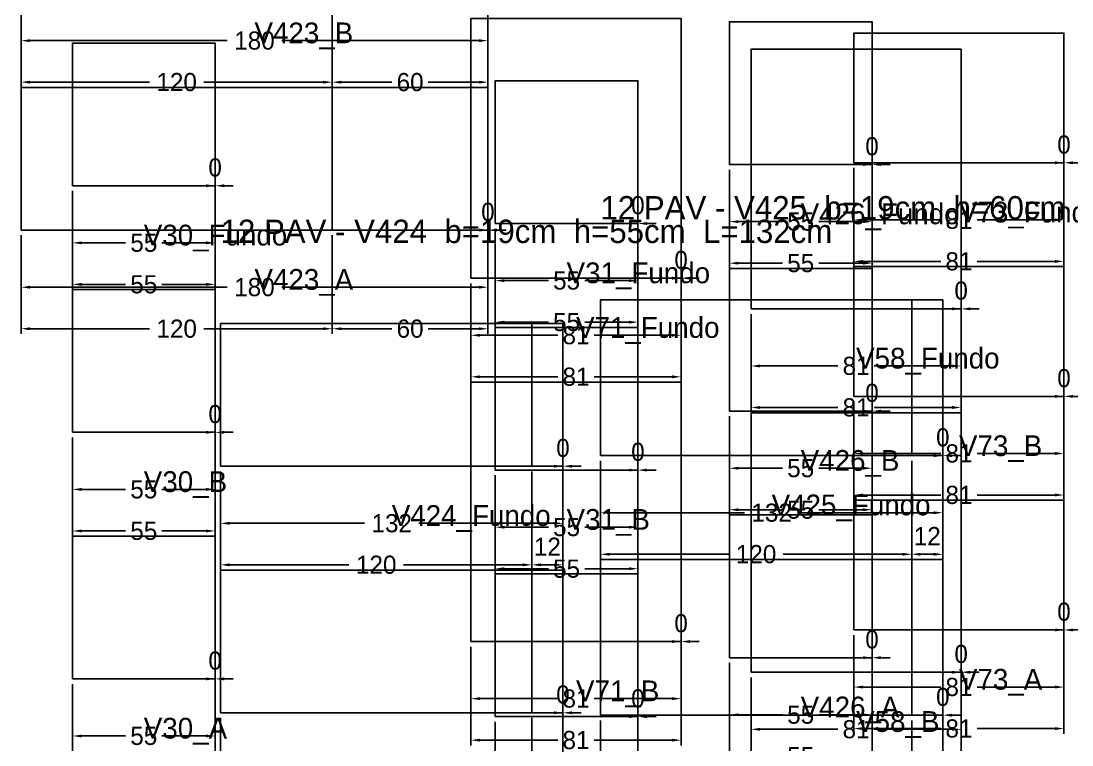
# Model space of a CAD drawing. Header units: metres. Extents: x 946 to 6411, y 1397 to 3666.
# Drawn here: x 5161.1 to 5566.3, y 2039.2 to 2318.1 of the extents above; entities that cross this region are included whole.
import ezdxf

# ---------------------------------------------------------------- set-up
doc = ezdxf.new("R2010")
doc.units = ezdxf.units.M
doc.layers.add('COTA', color=3, linetype='Continuous')
doc.dimstyles.new('COTA_VIG', dxfattribs={"dimtxt": 7, "dimasz": 3.5, "dimexe": 2, "dimexo": 2, "dimgap": 1.5, "dimtad": 1, "dimdec": 1, "dimcen": 2.5, "dimclrd": 3, "dimclre": 3, "dimclrt": 3, "dimazin": 3, "dimtfac": 1, "dimtmove": 0, "dimatfit": 3})

# ---------------------------------------------------------------- blocks, each defined once
blk = doc.blocks.new('_CLOSEDFILLED')
at = {"color": 0, "linetype": 'BYBLOCK'}
blk.add_solid([(-1, 0.16), (0, 0), (-1, -0.16)], dxfattribs=at)
blk = doc.blocks.new('*D328')
at = {"color": 3}
for p, q in [((5180.97, 2062.63), (5180.97, 2040.63)), ((5235.97, 2062.63), (5235.97, 2040.63)), ((5184.47, 2042.63), (5201.47, 2042.63)), ((5215.47, 2042.63), (5232.47, 2042.63))]:
    blk.add_line(p, q, dxfattribs=at)
at = {"layer": 'Defpoints'}
for p in [(5180.97, 2064.63), (5235.97, 2064.63), (5180.97, 2042.63)]:
    blk.add_point(p, dxfattribs=at)
at = {"layer": 'COTA', "color": 3, "xscale": 3.5, "yscale": 3.5, "rotation": 180}
blk.add_blockref('_CLOSEDFILLED', (5180.97, 2042.63), dxfattribs=at)
at = {"layer": 'COTA', "color": 3, "xscale": 3.5, "yscale": 3.5}
blk.add_blockref('_CLOSEDFILLED', (5235.97, 2042.63), dxfattribs=at)
at = {"layer": 'COTA', "color": 3, "insert": (5208.47, 2042.63), "char_height": 7, "attachment_point": 5}
blk.add_mtext('55', dxfattribs=at)
blk = doc.blocks.new('*D329')
at = {"color": 3}
for p, q in [((5180.97, 2062.63), (5180.97, 2024.63)), ((5235.97, 2062.63), (5235.97, 2024.63)), ((5184.47, 2026.63), (5201.47, 2026.63)), ((5215.47, 2026.63), (5232.47, 2026.63))]:
    blk.add_line(p, q, dxfattribs=at)
at = {"layer": 'Defpoints'}
for p in [(5180.97, 2064.63), (5235.97, 2064.63), (5180.97, 2026.63)]:
    blk.add_point(p, dxfattribs=at)
at = {"layer": 'COTA', "color": 3, "xscale": 3.5, "yscale": 3.5, "rotation": 180}
blk.add_blockref('_CLOSEDFILLED', (5180.97, 2026.63), dxfattribs=at)
at = {"layer": 'COTA', "color": 3, "xscale": 3.5, "yscale": 3.5}
blk.add_blockref('_CLOSEDFILLED', (5235.97, 2026.63), dxfattribs=at)
at = {"layer": 'COTA', "color": 3, "insert": (5208.47, 2026.63), "char_height": 7, "attachment_point": 5}
blk.add_mtext('55', dxfattribs=at)
blk = doc.blocks.new('*D331')
at = {"color": 3}
for p, q in [((5180.97, 2157.63), (5180.97, 2135.63)), ((5235.97, 2157.63), (5235.97, 2135.63)), ((5184.47, 2137.63), (5201.47, 2137.63)), ((5215.47, 2137.63), (5232.47, 2137.63))]:
    blk.add_line(p, q, dxfattribs=at)
at = {"layer": 'Defpoints'}
for p in [(5180.97, 2159.63), (5235.97, 2159.63), (5180.97, 2137.63)]:
    blk.add_point(p, dxfattribs=at)
at = {"layer": 'COTA', "color": 3, "xscale": 3.5, "yscale": 3.5, "rotation": 180}
blk.add_blockref('_CLOSEDFILLED', (5180.97, 2137.63), dxfattribs=at)
at = {"layer": 'COTA', "color": 3, "xscale": 3.5, "yscale": 3.5}
blk.add_blockref('_CLOSEDFILLED', (5235.97, 2137.63), dxfattribs=at)
at = {"layer": 'COTA', "color": 3, "insert": (5208.47, 2137.63), "char_height": 7, "attachment_point": 5}
blk.add_mtext('55', dxfattribs=at)
blk = doc.blocks.new('*D332')
at = {"color": 3}
for p, q in [((5180.97, 2157.63), (5180.97, 2119.63)), ((5235.97, 2157.63), (5235.97, 2119.63)), ((5184.47, 2121.63), (5201.47, 2121.63)), ((5215.47, 2121.63), (5232.47, 2121.63))]:
    blk.add_line(p, q, dxfattribs=at)
at = {"layer": 'Defpoints'}
for p in [(5180.97, 2159.63), (5235.97, 2159.63), (5180.97, 2121.63)]:
    blk.add_point(p, dxfattribs=at)
at = {"layer": 'COTA', "color": 3, "xscale": 3.5, "yscale": 3.5, "rotation": 180}
blk.add_blockref('_CLOSEDFILLED', (5180.97, 2121.63), dxfattribs=at)
at = {"layer": 'COTA', "color": 3, "xscale": 3.5, "yscale": 3.5}
blk.add_blockref('_CLOSEDFILLED', (5235.97, 2121.63), dxfattribs=at)
at = {"layer": 'COTA', "color": 3, "insert": (5208.47, 2121.63), "char_height": 7, "attachment_point": 5}
blk.add_mtext('55', dxfattribs=at)
blk = doc.blocks.new('*D334')
at = {"color": 3}
for p, q in [((5180.97, 2252.63), (5180.97, 2230.63)), ((5235.97, 2252.63), (5235.97, 2230.63)), ((5184.47, 2232.63), (5201.47, 2232.63)), ((5215.47, 2232.63), (5232.47, 2232.63))]:
    blk.add_line(p, q, dxfattribs=at)
at = {"layer": 'Defpoints'}
for p in [(5180.97, 2254.63), (5235.97, 2254.63), (5180.97, 2232.63)]:
    blk.add_point(p, dxfattribs=at)
at = {"layer": 'COTA', "color": 3, "xscale": 3.5, "yscale": 3.5, "rotation": 180}
blk.add_blockref('_CLOSEDFILLED', (5180.97, 2232.63), dxfattribs=at)
at = {"layer": 'COTA', "color": 3, "xscale": 3.5, "yscale": 3.5}
blk.add_blockref('_CLOSEDFILLED', (5235.97, 2232.63), dxfattribs=at)
at = {"layer": 'COTA', "color": 3, "insert": (5208.47, 2232.63), "char_height": 7, "attachment_point": 5}
blk.add_mtext('55', dxfattribs=at)
blk = doc.blocks.new('*D335')
at = {"color": 3}
for p, q in [((5180.97, 2252.63), (5180.97, 2214.63)), ((5235.97, 2252.63), (5235.97, 2214.63)), ((5184.47, 2216.63), (5201.47, 2216.63)), ((5215.47, 2216.63), (5232.47, 2216.63))]:
    blk.add_line(p, q, dxfattribs=at)
at = {"layer": 'Defpoints'}
for p in [(5180.97, 2254.63), (5235.97, 2254.63), (5180.97, 2216.63)]:
    blk.add_point(p, dxfattribs=at)
at = {"layer": 'COTA', "color": 3, "xscale": 3.5, "yscale": 3.5, "rotation": 180}
blk.add_blockref('_CLOSEDFILLED', (5180.97, 2216.63), dxfattribs=at)
at = {"layer": 'COTA', "color": 3, "xscale": 3.5, "yscale": 3.5}
blk.add_blockref('_CLOSEDFILLED', (5235.97, 2216.63), dxfattribs=at)
at = {"layer": 'COTA', "color": 3, "insert": (5208.47, 2216.63), "char_height": 7, "attachment_point": 5}
blk.add_mtext('55', dxfattribs=at)
blk = doc.blocks.new('*D337')
at = {"color": 3}
for p, q in [((5343.97, 2048.08), (5343.97, 2026.08)), ((5398.97, 2048.08), (5398.97, 2026.08)), ((5347.47, 2028.08), (5364.47, 2028.08)), ((5378.47, 2028.08), (5395.47, 2028.08))]:
    blk.add_line(p, q, dxfattribs=at)
at = {"layer": 'Defpoints'}
for p in [(5343.97, 2050.08), (5398.97, 2050.08), (5343.97, 2028.08)]:
    blk.add_point(p, dxfattribs=at)
at = {"layer": 'COTA', "color": 3, "xscale": 3.5, "yscale": 3.5, "rotation": 180}
blk.add_blockref('_CLOSEDFILLED', (5343.97, 2028.08), dxfattribs=at)
at = {"layer": 'COTA', "color": 3, "xscale": 3.5, "yscale": 3.5}
blk.add_blockref('_CLOSEDFILLED', (5398.97, 2028.08), dxfattribs=at)
at = {"layer": 'COTA', "color": 3, "insert": (5371.47, 2028.08), "char_height": 7, "attachment_point": 5}
blk.add_mtext('55', dxfattribs=at)
blk = doc.blocks.new('*D338')
at = {"color": 3}
for p, q in [((5343.97, 2048.08), (5343.97, 2010.08)), ((5398.97, 2048.08), (5398.97, 2010.08)), ((5347.47, 2012.08), (5364.47, 2012.08)), ((5378.47, 2012.08), (5395.47, 2012.08))]:
    blk.add_line(p, q, dxfattribs=at)
at = {"layer": 'Defpoints'}
for p in [(5343.97, 2050.08), (5398.97, 2050.08), (5343.97, 2012.08)]:
    blk.add_point(p, dxfattribs=at)
at = {"layer": 'COTA', "color": 3, "xscale": 3.5, "yscale": 3.5, "rotation": 180}
blk.add_blockref('_CLOSEDFILLED', (5343.97, 2012.08), dxfattribs=at)
at = {"layer": 'COTA', "color": 3, "xscale": 3.5, "yscale": 3.5}
blk.add_blockref('_CLOSEDFILLED', (5398.97, 2012.08), dxfattribs=at)
at = {"layer": 'COTA', "color": 3, "insert": (5371.47, 2012.08), "char_height": 7, "attachment_point": 5}
blk.add_mtext('55', dxfattribs=at)
blk = doc.blocks.new('*D340')
at = {"color": 3}
for p, q in [((5343.97, 2143.08), (5343.97, 2121.08)), ((5398.97, 2143.08), (5398.97, 2121.08)), ((5347.47, 2123.08), (5364.47, 2123.08)), ((5378.47, 2123.08), (5395.47, 2123.08))]:
    blk.add_line(p, q, dxfattribs=at)
at = {"layer": 'Defpoints'}
for p in [(5343.97, 2145.08), (5398.97, 2145.08), (5343.97, 2123.08)]:
    blk.add_point(p, dxfattribs=at)
at = {"layer": 'COTA', "color": 3, "xscale": 3.5, "yscale": 3.5, "rotation": 180}
blk.add_blockref('_CLOSEDFILLED', (5343.97, 2123.08), dxfattribs=at)
at = {"layer": 'COTA', "color": 3, "xscale": 3.5, "yscale": 3.5}
blk.add_blockref('_CLOSEDFILLED', (5398.97, 2123.08), dxfattribs=at)
at = {"layer": 'COTA', "color": 3, "insert": (5371.47, 2123.08), "char_height": 7, "attachment_point": 5}
blk.add_mtext('55', dxfattribs=at)
blk = doc.blocks.new('*D341')
at = {"color": 3}
for p, q in [((5343.97, 2143.08), (5343.97, 2105.08)), ((5398.97, 2143.08), (5398.97, 2105.08)), ((5347.47, 2107.08), (5364.47, 2107.08)), ((5378.47, 2107.08), (5395.47, 2107.08))]:
    blk.add_line(p, q, dxfattribs=at)
at = {"layer": 'Defpoints'}
for p in [(5343.97, 2145.08), (5398.97, 2145.08), (5343.97, 2107.08)]:
    blk.add_point(p, dxfattribs=at)
at = {"layer": 'COTA', "color": 3, "xscale": 3.5, "yscale": 3.5, "rotation": 180}
blk.add_blockref('_CLOSEDFILLED', (5343.97, 2107.08), dxfattribs=at)
at = {"layer": 'COTA', "color": 3, "xscale": 3.5, "yscale": 3.5}
blk.add_blockref('_CLOSEDFILLED', (5398.97, 2107.08), dxfattribs=at)
at = {"layer": 'COTA', "color": 3, "insert": (5371.47, 2107.08), "char_height": 7, "attachment_point": 5}
blk.add_mtext('55', dxfattribs=at)
blk = doc.blocks.new('*D343')
at = {"color": 3}
for p, q in [((5343.97, 2238.08), (5343.97, 2216.08)), ((5398.97, 2238.08), (5398.97, 2216.08)), ((5347.47, 2218.08), (5364.47, 2218.08)), ((5378.47, 2218.08), (5395.47, 2218.08))]:
    blk.add_line(p, q, dxfattribs=at)
at = {"layer": 'Defpoints'}
for p in [(5343.97, 2240.08), (5398.97, 2240.08), (5343.97, 2218.08)]:
    blk.add_point(p, dxfattribs=at)
at = {"layer": 'COTA', "color": 3, "xscale": 3.5, "yscale": 3.5, "rotation": 180}
blk.add_blockref('_CLOSEDFILLED', (5343.97, 2218.08), dxfattribs=at)
at = {"layer": 'COTA', "color": 3, "xscale": 3.5, "yscale": 3.5}
blk.add_blockref('_CLOSEDFILLED', (5398.97, 2218.08), dxfattribs=at)
at = {"layer": 'COTA', "color": 3, "insert": (5371.47, 2218.08), "char_height": 7, "attachment_point": 5}
blk.add_mtext('55', dxfattribs=at)
blk = doc.blocks.new('*D344')
at = {"color": 3}
for p, q in [((5343.97, 2238.08), (5343.97, 2200.08)), ((5398.97, 2238.08), (5398.97, 2200.08)), ((5347.47, 2202.08), (5364.47, 2202.08)), ((5378.47, 2202.08), (5395.47, 2202.08))]:
    blk.add_line(p, q, dxfattribs=at)
at = {"layer": 'Defpoints'}
for p in [(5343.97, 2240.08), (5398.97, 2240.08), (5343.97, 2202.08)]:
    blk.add_point(p, dxfattribs=at)
at = {"layer": 'COTA', "color": 3, "xscale": 3.5, "yscale": 3.5, "rotation": 180}
blk.add_blockref('_CLOSEDFILLED', (5343.97, 2202.08), dxfattribs=at)
at = {"layer": 'COTA', "color": 3, "xscale": 3.5, "yscale": 3.5}
blk.add_blockref('_CLOSEDFILLED', (5398.97, 2202.08), dxfattribs=at)
at = {"layer": 'COTA', "color": 3, "insert": (5371.47, 2202.08), "char_height": 7, "attachment_point": 5}
blk.add_mtext('55', dxfattribs=at)
blk = doc.blocks.new('*D487')
at = {"color": 3}
for p, q in [((5442.58, 2065.2), (5442.58, 2043.2)), ((5523.58, 2065.2), (5523.58, 2043.2)), ((5446.08, 2045.2), (5476.08, 2045.2)), ((5490.08, 2045.2), (5520.08, 2045.2))]:
    blk.add_line(p, q, dxfattribs=at)
at = {"layer": 'Defpoints'}
for p in [(5442.58, 2067.2), (5523.58, 2067.2), (5442.58, 2045.2)]:
    blk.add_point(p, dxfattribs=at)
at = {"layer": 'COTA', "color": 3, "xscale": 3.5, "yscale": 3.5, "rotation": 180}
blk.add_blockref('_CLOSEDFILLED', (5442.58, 2045.2), dxfattribs=at)
at = {"layer": 'COTA', "color": 3, "xscale": 3.5, "yscale": 3.5}
blk.add_blockref('_CLOSEDFILLED', (5523.58, 2045.2), dxfattribs=at)
at = {"layer": 'COTA', "color": 3, "insert": (5483.08, 2045.2), "char_height": 7, "attachment_point": 5}
blk.add_mtext('81', dxfattribs=at)
blk = doc.blocks.new('*D488')
at = {"color": 3}
for p, q in [((5442.58, 2065.2), (5442.58, 2027.2)), ((5523.58, 2065.2), (5523.58, 2027.2)), ((5446.08, 2029.2), (5476.08, 2029.2)), ((5490.08, 2029.2), (5520.08, 2029.2))]:
    blk.add_line(p, q, dxfattribs=at)
at = {"layer": 'Defpoints'}
for p in [(5442.58, 2067.2), (5523.58, 2067.2), (5442.58, 2029.2)]:
    blk.add_point(p, dxfattribs=at)
at = {"layer": 'COTA', "color": 3, "xscale": 3.5, "yscale": 3.5, "rotation": 180}
blk.add_blockref('_CLOSEDFILLED', (5442.58, 2029.2), dxfattribs=at)
at = {"layer": 'COTA', "color": 3, "xscale": 3.5, "yscale": 3.5}
blk.add_blockref('_CLOSEDFILLED', (5523.58, 2029.2), dxfattribs=at)
at = {"layer": 'COTA', "color": 3, "insert": (5483.08, 2029.2), "char_height": 7, "attachment_point": 5}
blk.add_mtext('81', dxfattribs=at)
blk = doc.blocks.new('*D490')
at = {"color": 3}
for p, q in [((5442.58, 2205.2), (5442.58, 2183.2)), ((5523.58, 2205.2), (5523.58, 2183.2)), ((5446.08, 2185.2), (5476.08, 2185.2)), ((5490.08, 2185.2), (5520.08, 2185.2))]:
    blk.add_line(p, q, dxfattribs=at)
at = {"layer": 'Defpoints'}
for p in [(5442.58, 2207.2), (5523.58, 2207.2), (5442.58, 2185.2)]:
    blk.add_point(p, dxfattribs=at)
at = {"layer": 'COTA', "color": 3, "xscale": 3.5, "yscale": 3.5, "rotation": 180}
blk.add_blockref('_CLOSEDFILLED', (5442.58, 2185.2), dxfattribs=at)
at = {"layer": 'COTA', "color": 3, "xscale": 3.5, "yscale": 3.5}
blk.add_blockref('_CLOSEDFILLED', (5523.58, 2185.2), dxfattribs=at)
at = {"layer": 'COTA', "color": 3, "insert": (5483.08, 2185.2), "char_height": 7, "attachment_point": 5}
blk.add_mtext('81', dxfattribs=at)
blk = doc.blocks.new('*D491')
at = {"color": 3}
for p, q in [((5442.58, 2205.2), (5442.58, 2167.2)), ((5523.58, 2205.2), (5523.58, 2167.2)), ((5446.08, 2169.2), (5476.08, 2169.2)), ((5490.08, 2169.2), (5520.08, 2169.2))]:
    blk.add_line(p, q, dxfattribs=at)
at = {"layer": 'Defpoints'}
for p in [(5442.58, 2207.2), (5523.58, 2207.2), (5442.58, 2169.2)]:
    blk.add_point(p, dxfattribs=at)
at = {"layer": 'COTA', "color": 3, "xscale": 3.5, "yscale": 3.5, "rotation": 180}
blk.add_blockref('_CLOSEDFILLED', (5442.58, 2169.2), dxfattribs=at)
at = {"layer": 'COTA', "color": 3, "xscale": 3.5, "yscale": 3.5}
blk.add_blockref('_CLOSEDFILLED', (5523.58, 2169.2), dxfattribs=at)
at = {"layer": 'COTA', "color": 3, "insert": (5483.08, 2169.2), "char_height": 7, "attachment_point": 5}
blk.add_mtext('81', dxfattribs=at)
blk = doc.blocks.new('*D646')
at = {"color": 3}
for p, q in [((5334.61, 2077.02), (5334.61, 2055.02)), ((5415.61, 2077.02), (5415.61, 2055.02)), ((5338.11, 2057.02), (5368.11, 2057.02)), ((5382.11, 2057.02), (5412.11, 2057.02))]:
    blk.add_line(p, q, dxfattribs=at)
at = {"layer": 'Defpoints'}
for p in [(5334.61, 2079.02), (5415.61, 2079.02), (5334.61, 2057.02)]:
    blk.add_point(p, dxfattribs=at)
at = {"layer": 'COTA', "color": 3, "xscale": 3.5, "yscale": 3.5, "rotation": 180}
blk.add_blockref('_CLOSEDFILLED', (5334.61, 2057.02), dxfattribs=at)
at = {"layer": 'COTA', "color": 3, "xscale": 3.5, "yscale": 3.5}
blk.add_blockref('_CLOSEDFILLED', (5415.61, 2057.02), dxfattribs=at)
at = {"layer": 'COTA', "color": 3, "insert": (5375.11, 2057.02), "char_height": 7, "attachment_point": 5}
blk.add_mtext('81', dxfattribs=at)
blk = doc.blocks.new('*D647')
at = {"color": 3}
for p, q in [((5334.61, 2077.02), (5334.61, 2039.02)), ((5415.61, 2077.02), (5415.61, 2039.02)), ((5338.11, 2041.02), (5368.11, 2041.02)), ((5382.11, 2041.02), (5412.11, 2041.02))]:
    blk.add_line(p, q, dxfattribs=at)
at = {"layer": 'Defpoints'}
for p in [(5334.61, 2079.02), (5415.61, 2079.02), (5334.61, 2041.02)]:
    blk.add_point(p, dxfattribs=at)
at = {"layer": 'COTA', "color": 3, "xscale": 3.5, "yscale": 3.5, "rotation": 180}
blk.add_blockref('_CLOSEDFILLED', (5334.61, 2041.02), dxfattribs=at)
at = {"layer": 'COTA', "color": 3, "xscale": 3.5, "yscale": 3.5}
blk.add_blockref('_CLOSEDFILLED', (5415.61, 2041.02), dxfattribs=at)
at = {"layer": 'COTA', "color": 3, "insert": (5375.11, 2041.02), "char_height": 7, "attachment_point": 5}
blk.add_mtext('81', dxfattribs=at)
blk = doc.blocks.new('*D649')
at = {"color": 3}
for p, q in [((5334.61, 2217.02), (5334.61, 2195.02)), ((5415.61, 2217.02), (5415.61, 2195.02)), ((5338.11, 2197.02), (5368.11, 2197.02)), ((5382.11, 2197.02), (5412.11, 2197.02))]:
    blk.add_line(p, q, dxfattribs=at)
at = {"layer": 'Defpoints'}
for p in [(5334.61, 2219.02), (5415.61, 2219.02), (5334.61, 2197.02)]:
    blk.add_point(p, dxfattribs=at)
at = {"layer": 'COTA', "color": 3, "xscale": 3.5, "yscale": 3.5, "rotation": 180}
blk.add_blockref('_CLOSEDFILLED', (5334.61, 2197.02), dxfattribs=at)
at = {"layer": 'COTA', "color": 3, "xscale": 3.5, "yscale": 3.5}
blk.add_blockref('_CLOSEDFILLED', (5415.61, 2197.02), dxfattribs=at)
at = {"layer": 'COTA', "color": 3, "insert": (5375.11, 2197.02), "char_height": 7, "attachment_point": 5}
blk.add_mtext('81', dxfattribs=at)
blk = doc.blocks.new('*D650')
at = {"color": 3}
for p, q in [((5334.61, 2217.02), (5334.61, 2179.02)), ((5415.61, 2217.02), (5415.61, 2179.02)), ((5338.11, 2181.02), (5368.11, 2181.02)), ((5382.11, 2181.02), (5412.11, 2181.02))]:
    blk.add_line(p, q, dxfattribs=at)
at = {"layer": 'Defpoints'}
for p in [(5334.61, 2219.02), (5415.61, 2219.02), (5334.61, 2181.02)]:
    blk.add_point(p, dxfattribs=at)
at = {"layer": 'COTA', "color": 3, "xscale": 3.5, "yscale": 3.5, "rotation": 180}
blk.add_blockref('_CLOSEDFILLED', (5334.61, 2181.02), dxfattribs=at)
at = {"layer": 'COTA', "color": 3, "xscale": 3.5, "yscale": 3.5}
blk.add_blockref('_CLOSEDFILLED', (5415.61, 2181.02), dxfattribs=at)
at = {"layer": 'COTA', "color": 3, "insert": (5375.11, 2181.02), "char_height": 7, "attachment_point": 5}
blk.add_mtext('81', dxfattribs=at)
blk = doc.blocks.new('*D679')
at = {"color": 3}
for p, q in [((5482.23, 2081.48), (5482.23, 2059.48)), ((5563.23, 2081.48), (5563.23, 2059.48)), ((5485.73, 2061.48), (5515.73, 2061.48)), ((5529.73, 2061.48), (5559.73, 2061.48))]:
    blk.add_line(p, q, dxfattribs=at)
at = {"layer": 'Defpoints'}
for p in [(5482.23, 2083.48), (5563.23, 2083.48), (5482.23, 2061.48)]:
    blk.add_point(p, dxfattribs=at)
at = {"layer": 'COTA', "color": 3, "xscale": 3.5, "yscale": 3.5, "rotation": 180}
blk.add_blockref('_CLOSEDFILLED', (5482.23, 2061.48), dxfattribs=at)
at = {"layer": 'COTA', "color": 3, "xscale": 3.5, "yscale": 3.5}
blk.add_blockref('_CLOSEDFILLED', (5563.23, 2061.48), dxfattribs=at)
at = {"layer": 'COTA', "color": 3, "insert": (5522.73, 2061.48), "char_height": 7, "attachment_point": 5}
blk.add_mtext('81', dxfattribs=at)
blk = doc.blocks.new('*D680')
at = {"color": 3}
for p, q in [((5482.23, 2081.48), (5482.23, 2043.48)), ((5563.23, 2081.48), (5563.23, 2043.48)), ((5485.73, 2045.48), (5515.73, 2045.48)), ((5529.73, 2045.48), (5559.73, 2045.48))]:
    blk.add_line(p, q, dxfattribs=at)
at = {"layer": 'Defpoints'}
for p in [(5482.23, 2083.48), (5563.23, 2083.48), (5482.23, 2045.48)]:
    blk.add_point(p, dxfattribs=at)
at = {"layer": 'COTA', "color": 3, "xscale": 3.5, "yscale": 3.5, "rotation": 180}
blk.add_blockref('_CLOSEDFILLED', (5482.23, 2045.48), dxfattribs=at)
at = {"layer": 'COTA', "color": 3, "xscale": 3.5, "yscale": 3.5}
blk.add_blockref('_CLOSEDFILLED', (5563.23, 2045.48), dxfattribs=at)
at = {"layer": 'COTA', "color": 3, "insert": (5522.73, 2045.48), "char_height": 7, "attachment_point": 5}
blk.add_mtext('81', dxfattribs=at)
blk = doc.blocks.new('*D682')
at = {"color": 3}
for p, q in [((5482.23, 2171.48), (5482.23, 2149.48)), ((5563.23, 2171.48), (5563.23, 2149.48)), ((5485.73, 2151.48), (5515.73, 2151.48)), ((5529.73, 2151.48), (5559.73, 2151.48))]:
    blk.add_line(p, q, dxfattribs=at)
at = {"layer": 'Defpoints'}
for p in [(5482.23, 2173.48), (5563.23, 2173.48), (5482.23, 2151.48)]:
    blk.add_point(p, dxfattribs=at)
at = {"layer": 'COTA', "color": 3, "xscale": 3.5, "yscale": 3.5, "rotation": 180}
blk.add_blockref('_CLOSEDFILLED', (5482.23, 2151.48), dxfattribs=at)
at = {"layer": 'COTA', "color": 3, "xscale": 3.5, "yscale": 3.5}
blk.add_blockref('_CLOSEDFILLED', (5563.23, 2151.48), dxfattribs=at)
at = {"layer": 'COTA', "color": 3, "insert": (5522.73, 2151.48), "char_height": 7, "attachment_point": 5}
blk.add_mtext('81', dxfattribs=at)
blk = doc.blocks.new('*D683')
at = {"color": 3}
for p, q in [((5482.23, 2171.48), (5482.23, 2133.48)), ((5563.23, 2171.48), (5563.23, 2133.48)), ((5485.73, 2135.48), (5515.73, 2135.48)), ((5529.73, 2135.48), (5559.73, 2135.48))]:
    blk.add_line(p, q, dxfattribs=at)
at = {"layer": 'Defpoints'}
for p in [(5482.23, 2173.48), (5563.23, 2173.48), (5482.23, 2135.48)]:
    blk.add_point(p, dxfattribs=at)
at = {"layer": 'COTA', "color": 3, "xscale": 3.5, "yscale": 3.5, "rotation": 180}
blk.add_blockref('_CLOSEDFILLED', (5482.23, 2135.48), dxfattribs=at)
at = {"layer": 'COTA', "color": 3, "xscale": 3.5, "yscale": 3.5}
blk.add_blockref('_CLOSEDFILLED', (5563.23, 2135.48), dxfattribs=at)
at = {"layer": 'COTA', "color": 3, "insert": (5522.73, 2135.48), "char_height": 7, "attachment_point": 5}
blk.add_mtext('81', dxfattribs=at)
blk = doc.blocks.new('*D685')
at = {"color": 3}
for p, q in [((5482.23, 2261.48), (5482.23, 2239.48)), ((5563.23, 2261.48), (5563.23, 2239.48)), ((5485.73, 2241.48), (5515.73, 2241.48)), ((5529.73, 2241.48), (5559.73, 2241.48))]:
    blk.add_line(p, q, dxfattribs=at)
at = {"layer": 'Defpoints'}
for p in [(5482.23, 2263.48), (5563.23, 2263.48), (5482.23, 2241.48)]:
    blk.add_point(p, dxfattribs=at)
at = {"layer": 'COTA', "color": 3, "xscale": 3.5, "yscale": 3.5, "rotation": 180}
blk.add_blockref('_CLOSEDFILLED', (5482.23, 2241.48), dxfattribs=at)
at = {"layer": 'COTA', "color": 3, "xscale": 3.5, "yscale": 3.5}
blk.add_blockref('_CLOSEDFILLED', (5563.23, 2241.48), dxfattribs=at)
at = {"layer": 'COTA', "color": 3, "insert": (5522.73, 2241.48), "char_height": 7, "attachment_point": 5}
blk.add_mtext('81', dxfattribs=at)
blk = doc.blocks.new('*D686')
at = {"color": 3}
for p, q in [((5482.23, 2261.48), (5482.23, 2223.48)), ((5563.23, 2261.48), (5563.23, 2223.48)), ((5485.73, 2225.48), (5515.73, 2225.48)), ((5529.73, 2225.48), (5559.73, 2225.48))]:
    blk.add_line(p, q, dxfattribs=at)
at = {"layer": 'Defpoints'}
for p in [(5482.23, 2263.48), (5563.23, 2263.48), (5482.23, 2225.48)]:
    blk.add_point(p, dxfattribs=at)
at = {"layer": 'COTA', "color": 3, "xscale": 3.5, "yscale": 3.5, "rotation": 180}
blk.add_blockref('_CLOSEDFILLED', (5482.23, 2225.48), dxfattribs=at)
at = {"layer": 'COTA', "color": 3, "xscale": 3.5, "yscale": 3.5}
blk.add_blockref('_CLOSEDFILLED', (5563.23, 2225.48), dxfattribs=at)
at = {"layer": 'COTA', "color": 3, "insert": (5522.73, 2225.48), "char_height": 7, "attachment_point": 5}
blk.add_mtext('81', dxfattribs=at)
blk = doc.blocks.new('*D2035')
at = {"color": 3}
for p, q in [((5161.14, 2235.54), (5161.14, 2213.54)), ((5341.14, 2235.54), (5341.14, 2213.54)), ((5164.64, 2215.54), (5240.64, 2215.54)), ((5261.64, 2215.54), (5337.64, 2215.54))]:
    blk.add_line(p, q, dxfattribs=at)
at = {"layer": 'Defpoints'}
for p in [(5161.14, 2237.54), (5341.14, 2237.54), (5161.14, 2215.54)]:
    blk.add_point(p, dxfattribs=at)
at = {"layer": 'COTA', "color": 3, "xscale": 3.5, "yscale": 3.5, "rotation": 180}
blk.add_blockref('_CLOSEDFILLED', (5161.14, 2215.54), dxfattribs=at)
at = {"layer": 'COTA', "color": 3, "xscale": 3.5, "yscale": 3.5}
blk.add_blockref('_CLOSEDFILLED', (5341.14, 2215.54), dxfattribs=at)
at = {"layer": 'COTA', "color": 3, "insert": (5251.14, 2215.54), "char_height": 7, "attachment_point": 5}
blk.add_mtext('180', dxfattribs=at)
blk = doc.blocks.new('*D2036')
at = {"color": 3}
for p, q in [((5161.14, 2235.54), (5161.14, 2197.54)), ((5281.14, 2235.54), (5281.14, 2197.54)), ((5164.64, 2199.54), (5210.64, 2199.54)), ((5231.64, 2199.54), (5277.64, 2199.54))]:
    blk.add_line(p, q, dxfattribs=at)
at = {"layer": 'Defpoints'}
for p in [(5161.14, 2237.54), (5281.14, 2237.54), (5161.14, 2199.54)]:
    blk.add_point(p, dxfattribs=at)
at = {"layer": 'COTA', "color": 3, "xscale": 3.5, "yscale": 3.5, "rotation": 180}
blk.add_blockref('_CLOSEDFILLED', (5161.14, 2199.54), dxfattribs=at)
at = {"layer": 'COTA', "color": 3, "xscale": 3.5, "yscale": 3.5}
blk.add_blockref('_CLOSEDFILLED', (5281.14, 2199.54), dxfattribs=at)
at = {"layer": 'COTA', "color": 3, "insert": (5221.14, 2199.54), "char_height": 7, "attachment_point": 5}
blk.add_mtext('120', dxfattribs=at)
blk = doc.blocks.new('*D2037')
at = {"color": 3}
for p, q in [((5281.14, 2235.54), (5281.14, 2197.54)), ((5341.14, 2235.54), (5341.14, 2197.54)), ((5284.64, 2199.54), (5304.14, 2199.54)), ((5318.14, 2199.54), (5337.64, 2199.54))]:
    blk.add_line(p, q, dxfattribs=at)
at = {"layer": 'Defpoints'}
for p in [(5281.14, 2237.54), (5341.14, 2237.54), (5281.14, 2199.54)]:
    blk.add_point(p, dxfattribs=at)
at = {"layer": 'COTA', "color": 3, "xscale": 3.5, "yscale": 3.5, "rotation": 180}
blk.add_blockref('_CLOSEDFILLED', (5281.14, 2199.54), dxfattribs=at)
at = {"layer": 'COTA', "color": 3, "xscale": 3.5, "yscale": 3.5}
blk.add_blockref('_CLOSEDFILLED', (5341.14, 2199.54), dxfattribs=at)
at = {"layer": 'COTA', "color": 3, "insert": (5311.14, 2199.54), "char_height": 7, "attachment_point": 5}
blk.add_mtext('60', dxfattribs=at)
blk = doc.blocks.new('*D2039')
at = {"color": 3}
for p, q in [((5161.14, 2330.54), (5161.14, 2308.54)), ((5341.14, 2330.54), (5341.14, 2308.54)), ((5164.64, 2310.54), (5240.64, 2310.54)), ((5261.64, 2310.54), (5337.64, 2310.54))]:
    blk.add_line(p, q, dxfattribs=at)
at = {"layer": 'Defpoints'}
for p in [(5161.14, 2332.54), (5341.14, 2332.54), (5161.14, 2310.54)]:
    blk.add_point(p, dxfattribs=at)
at = {"layer": 'COTA', "color": 3, "xscale": 3.5, "yscale": 3.5, "rotation": 180}
blk.add_blockref('_CLOSEDFILLED', (5161.14, 2310.54), dxfattribs=at)
at = {"layer": 'COTA', "color": 3, "xscale": 3.5, "yscale": 3.5}
blk.add_blockref('_CLOSEDFILLED', (5341.14, 2310.54), dxfattribs=at)
at = {"layer": 'COTA', "color": 3, "insert": (5251.14, 2310.54), "char_height": 7, "attachment_point": 5}
blk.add_mtext('180', dxfattribs=at)
blk = doc.blocks.new('*D2040')
at = {"color": 3}
for p, q in [((5161.14, 2330.54), (5161.14, 2292.54)), ((5281.14, 2330.54), (5281.14, 2292.54)), ((5164.64, 2294.54), (5210.64, 2294.54)), ((5231.64, 2294.54), (5277.64, 2294.54))]:
    blk.add_line(p, q, dxfattribs=at)
at = {"layer": 'Defpoints'}
for p in [(5161.14, 2332.54), (5281.14, 2332.54), (5161.14, 2294.54)]:
    blk.add_point(p, dxfattribs=at)
at = {"layer": 'COTA', "color": 3, "xscale": 3.5, "yscale": 3.5, "rotation": 180}
blk.add_blockref('_CLOSEDFILLED', (5161.14, 2294.54), dxfattribs=at)
at = {"layer": 'COTA', "color": 3, "xscale": 3.5, "yscale": 3.5}
blk.add_blockref('_CLOSEDFILLED', (5281.14, 2294.54), dxfattribs=at)
at = {"layer": 'COTA', "color": 3, "insert": (5221.14, 2294.54), "char_height": 7, "attachment_point": 5}
blk.add_mtext('120', dxfattribs=at)
blk = doc.blocks.new('*D2041')
at = {"color": 3}
for p, q in [((5281.14, 2330.54), (5281.14, 2292.54)), ((5341.14, 2330.54), (5341.14, 2292.54)), ((5284.64, 2294.54), (5304.14, 2294.54)), ((5318.14, 2294.54), (5337.64, 2294.54))]:
    blk.add_line(p, q, dxfattribs=at)
at = {"layer": 'Defpoints'}
for p in [(5281.14, 2332.54), (5341.14, 2332.54), (5281.14, 2294.54)]:
    blk.add_point(p, dxfattribs=at)
at = {"layer": 'COTA', "color": 3, "xscale": 3.5, "yscale": 3.5, "rotation": 180}
blk.add_blockref('_CLOSEDFILLED', (5281.14, 2294.54), dxfattribs=at)
at = {"layer": 'COTA', "color": 3, "xscale": 3.5, "yscale": 3.5}
blk.add_blockref('_CLOSEDFILLED', (5341.14, 2294.54), dxfattribs=at)
at = {"layer": 'COTA', "color": 3, "insert": (5311.14, 2294.54), "char_height": 7, "attachment_point": 5}
blk.add_mtext('60', dxfattribs=at)
blk = doc.blocks.new('*D2051')
at = {"color": 3}
for p, q in [((5238.07, 2049.57), (5238.07, 2027.57)), ((5370.07, 2049.57), (5370.07, 2027.57)), ((5241.57, 2029.57), (5293.57, 2029.57)), ((5314.57, 2029.57), (5366.57, 2029.57))]:
    blk.add_line(p, q, dxfattribs=at)
at = {"layer": 'Defpoints'}
for p in [(5238.07, 2051.57), (5370.07, 2051.57), (5238.07, 2029.57)]:
    blk.add_point(p, dxfattribs=at)
at = {"layer": 'COTA', "color": 3, "xscale": 3.5, "yscale": 3.5, "rotation": 180}
blk.add_blockref('_CLOSEDFILLED', (5238.07, 2029.57), dxfattribs=at)
at = {"layer": 'COTA', "color": 3, "xscale": 3.5, "yscale": 3.5}
blk.add_blockref('_CLOSEDFILLED', (5370.07, 2029.57), dxfattribs=at)
at = {"layer": 'COTA', "color": 3, "insert": (5304.07, 2029.57), "char_height": 7, "attachment_point": 5}
blk.add_mtext('132', dxfattribs=at)
blk = doc.blocks.new('*D2052')
at = {"color": 3}
for p, q in [((5238.07, 2049.57), (5238.07, 2011.57)), ((5358.07, 2049.57), (5358.07, 2011.57)), ((5241.57, 2013.57), (5287.57, 2013.57)), ((5308.57, 2013.57), (5354.57, 2013.57))]:
    blk.add_line(p, q, dxfattribs=at)
at = {"layer": 'Defpoints'}
for p in [(5238.07, 2051.57), (5358.07, 2051.57), (5238.07, 2013.57)]:
    blk.add_point(p, dxfattribs=at)
at = {"layer": 'COTA', "color": 3, "xscale": 3.5, "yscale": 3.5, "rotation": 180}
blk.add_blockref('_CLOSEDFILLED', (5238.07, 2013.57), dxfattribs=at)
at = {"layer": 'COTA', "color": 3, "xscale": 3.5, "yscale": 3.5}
blk.add_blockref('_CLOSEDFILLED', (5358.07, 2013.57), dxfattribs=at)
at = {"layer": 'COTA', "color": 3, "insert": (5298.07, 2013.57), "char_height": 7, "attachment_point": 5}
blk.add_mtext('120', dxfattribs=at)
blk = doc.blocks.new('*D2055')
at = {"color": 3}
for p, q in [((5238.07, 2144.57), (5238.07, 2122.57)), ((5370.07, 2144.57), (5370.07, 2122.57)), ((5241.57, 2124.57), (5293.57, 2124.57)), ((5314.57, 2124.57), (5366.57, 2124.57))]:
    blk.add_line(p, q, dxfattribs=at)
at = {"layer": 'Defpoints'}
for p in [(5238.07, 2146.57), (5370.07, 2146.57), (5238.07, 2124.57)]:
    blk.add_point(p, dxfattribs=at)
at = {"layer": 'COTA', "color": 3, "xscale": 3.5, "yscale": 3.5, "rotation": 180}
blk.add_blockref('_CLOSEDFILLED', (5238.07, 2124.57), dxfattribs=at)
at = {"layer": 'COTA', "color": 3, "xscale": 3.5, "yscale": 3.5}
blk.add_blockref('_CLOSEDFILLED', (5370.07, 2124.57), dxfattribs=at)
at = {"layer": 'COTA', "color": 3, "insert": (5304.07, 2124.57), "char_height": 7, "attachment_point": 5}
blk.add_mtext('132', dxfattribs=at)
blk = doc.blocks.new('*D2056')
at = {"color": 3}
for p, q in [((5238.07, 2144.57), (5238.07, 2106.57)), ((5358.07, 2144.57), (5358.07, 2106.57)), ((5241.57, 2108.57), (5287.57, 2108.57)), ((5308.57, 2108.57), (5354.57, 2108.57))]:
    blk.add_line(p, q, dxfattribs=at)
at = {"layer": 'Defpoints'}
for p in [(5238.07, 2146.57), (5358.07, 2146.57), (5238.07, 2108.57)]:
    blk.add_point(p, dxfattribs=at)
at = {"layer": 'COTA', "color": 3, "xscale": 3.5, "yscale": 3.5, "rotation": 180}
blk.add_blockref('_CLOSEDFILLED', (5238.07, 2108.57), dxfattribs=at)
at = {"layer": 'COTA', "color": 3, "xscale": 3.5, "yscale": 3.5}
blk.add_blockref('_CLOSEDFILLED', (5358.07, 2108.57), dxfattribs=at)
at = {"layer": 'COTA', "color": 3, "insert": (5298.07, 2108.57), "char_height": 7, "attachment_point": 5}
blk.add_mtext('120', dxfattribs=at)
blk = doc.blocks.new('*D2063')
at = {"color": 3}
for p, q in [((5384.52, 2048.65), (5384.52, 2026.65)), ((5516.52, 2048.65), (5516.52, 2026.65)), ((5388.02, 2028.65), (5440.02, 2028.65)), ((5461.02, 2028.65), (5513.02, 2028.65))]:
    blk.add_line(p, q, dxfattribs=at)
at = {"layer": 'Defpoints'}
for p in [(5384.52, 2050.65), (5516.52, 2050.65), (5384.52, 2028.65)]:
    blk.add_point(p, dxfattribs=at)
at = {"layer": 'COTA', "color": 3, "xscale": 3.5, "yscale": 3.5, "rotation": 180}
blk.add_blockref('_CLOSEDFILLED', (5384.52, 2028.65), dxfattribs=at)
at = {"layer": 'COTA', "color": 3, "xscale": 3.5, "yscale": 3.5}
blk.add_blockref('_CLOSEDFILLED', (5516.52, 2028.65), dxfattribs=at)
at = {"layer": 'COTA', "color": 3, "insert": (5450.52, 2028.65), "char_height": 7, "attachment_point": 5}
blk.add_mtext('132', dxfattribs=at)
blk = doc.blocks.new('*D2064')
at = {"color": 3}
for p, q in [((5384.52, 2048.65), (5384.52, 2010.65)), ((5504.52, 2048.65), (5504.52, 2010.65)), ((5388.02, 2012.65), (5434.02, 2012.65)), ((5455.02, 2012.65), (5501.02, 2012.65))]:
    blk.add_line(p, q, dxfattribs=at)
at = {"layer": 'Defpoints'}
for p in [(5384.52, 2050.65), (5504.52, 2050.65), (5384.52, 2012.65)]:
    blk.add_point(p, dxfattribs=at)
at = {"layer": 'COTA', "color": 3, "xscale": 3.5, "yscale": 3.5, "rotation": 180}
blk.add_blockref('_CLOSEDFILLED', (5384.52, 2012.65), dxfattribs=at)
at = {"layer": 'COTA', "color": 3, "xscale": 3.5, "yscale": 3.5}
blk.add_blockref('_CLOSEDFILLED', (5504.52, 2012.65), dxfattribs=at)
at = {"layer": 'COTA', "color": 3, "insert": (5444.52, 2012.65), "char_height": 7, "attachment_point": 5}
blk.add_mtext('120', dxfattribs=at)
blk = doc.blocks.new('*D2067')
at = {"color": 3}
for p, q in [((5384.52, 2148.65), (5384.52, 2126.65)), ((5516.52, 2148.65), (5516.52, 2126.65)), ((5388.02, 2128.65), (5440.02, 2128.65)), ((5461.02, 2128.65), (5513.02, 2128.65))]:
    blk.add_line(p, q, dxfattribs=at)
at = {"layer": 'Defpoints'}
for p in [(5384.52, 2150.65), (5516.52, 2150.65), (5384.52, 2128.65)]:
    blk.add_point(p, dxfattribs=at)
at = {"layer": 'COTA', "color": 3, "xscale": 3.5, "yscale": 3.5, "rotation": 180}
blk.add_blockref('_CLOSEDFILLED', (5384.52, 2128.65), dxfattribs=at)
at = {"layer": 'COTA', "color": 3, "xscale": 3.5, "yscale": 3.5}
blk.add_blockref('_CLOSEDFILLED', (5516.52, 2128.65), dxfattribs=at)
at = {"layer": 'COTA', "color": 3, "insert": (5450.52, 2128.65), "char_height": 7, "attachment_point": 5}
blk.add_mtext('132', dxfattribs=at)
blk = doc.blocks.new('*D2068')
at = {"color": 3}
for p, q in [((5384.52, 2148.65), (5384.52, 2110.65)), ((5504.52, 2148.65), (5504.52, 2110.65)), ((5388.02, 2112.65), (5434.02, 2112.65)), ((5455.02, 2112.65), (5501.02, 2112.65))]:
    blk.add_line(p, q, dxfattribs=at)
at = {"layer": 'Defpoints'}
for p in [(5384.52, 2150.65), (5504.52, 2150.65), (5384.52, 2112.65)]:
    blk.add_point(p, dxfattribs=at)
at = {"layer": 'COTA', "color": 3, "xscale": 3.5, "yscale": 3.5, "rotation": 180}
blk.add_blockref('_CLOSEDFILLED', (5384.52, 2112.65), dxfattribs=at)
at = {"layer": 'COTA', "color": 3, "xscale": 3.5, "yscale": 3.5}
blk.add_blockref('_CLOSEDFILLED', (5504.52, 2112.65), dxfattribs=at)
at = {"layer": 'COTA', "color": 3, "insert": (5444.52, 2112.65), "char_height": 7, "attachment_point": 5}
blk.add_mtext('120', dxfattribs=at)
blk = doc.blocks.new('*D2071')
at = {"color": 3}
for p, q in [((5434.22, 2070.8), (5434.22, 2048.8)), ((5489.22, 2070.8), (5489.22, 2048.8)), ((5437.72, 2050.8), (5454.72, 2050.8)), ((5468.72, 2050.8), (5485.72, 2050.8))]:
    blk.add_line(p, q, dxfattribs=at)
at = {"layer": 'Defpoints'}
for p in [(5434.22, 2072.8), (5489.22, 2072.8), (5434.22, 2050.8)]:
    blk.add_point(p, dxfattribs=at)
at = {"layer": 'COTA', "color": 3, "xscale": 3.5, "yscale": 3.5, "rotation": 180}
blk.add_blockref('_CLOSEDFILLED', (5434.22, 2050.8), dxfattribs=at)
at = {"layer": 'COTA', "color": 3, "xscale": 3.5, "yscale": 3.5}
blk.add_blockref('_CLOSEDFILLED', (5489.22, 2050.8), dxfattribs=at)
at = {"layer": 'COTA', "color": 3, "insert": (5461.72, 2050.8), "char_height": 7, "attachment_point": 5}
blk.add_mtext('55', dxfattribs=at)
blk = doc.blocks.new('*D2072')
at = {"color": 3}
for p, q in [((5434.22, 2070.8), (5434.22, 2032.8)), ((5489.22, 2070.8), (5489.22, 2032.8)), ((5437.72, 2034.8), (5454.72, 2034.8)), ((5468.72, 2034.8), (5485.72, 2034.8))]:
    blk.add_line(p, q, dxfattribs=at)
at = {"layer": 'Defpoints'}
for p in [(5434.22, 2072.8), (5489.22, 2072.8), (5434.22, 2034.8)]:
    blk.add_point(p, dxfattribs=at)
at = {"layer": 'COTA', "color": 3, "xscale": 3.5, "yscale": 3.5, "rotation": 180}
blk.add_blockref('_CLOSEDFILLED', (5434.22, 2034.8), dxfattribs=at)
at = {"layer": 'COTA', "color": 3, "xscale": 3.5, "yscale": 3.5}
blk.add_blockref('_CLOSEDFILLED', (5489.22, 2034.8), dxfattribs=at)
at = {"layer": 'COTA', "color": 3, "insert": (5461.72, 2034.8), "char_height": 7, "attachment_point": 5}
blk.add_mtext('55', dxfattribs=at)
blk = doc.blocks.new('*D2074')
at = {"color": 3}
for p, q in [((5434.22, 2165.8), (5434.22, 2143.8)), ((5489.22, 2165.8), (5489.22, 2143.8)), ((5437.72, 2145.8), (5454.72, 2145.8)), ((5468.72, 2145.8), (5485.72, 2145.8))]:
    blk.add_line(p, q, dxfattribs=at)
at = {"layer": 'Defpoints'}
for p in [(5434.22, 2167.8), (5489.22, 2167.8), (5434.22, 2145.8)]:
    blk.add_point(p, dxfattribs=at)
at = {"layer": 'COTA', "color": 3, "xscale": 3.5, "yscale": 3.5, "rotation": 180}
blk.add_blockref('_CLOSEDFILLED', (5434.22, 2145.8), dxfattribs=at)
at = {"layer": 'COTA', "color": 3, "xscale": 3.5, "yscale": 3.5}
blk.add_blockref('_CLOSEDFILLED', (5489.22, 2145.8), dxfattribs=at)
at = {"layer": 'COTA', "color": 3, "insert": (5461.72, 2145.8), "char_height": 7, "attachment_point": 5}
blk.add_mtext('55', dxfattribs=at)
blk = doc.blocks.new('*D2075')
at = {"color": 3}
for p, q in [((5434.22, 2165.8), (5434.22, 2127.8)), ((5489.22, 2165.8), (5489.22, 2127.8)), ((5437.72, 2129.8), (5454.72, 2129.8)), ((5468.72, 2129.8), (5485.72, 2129.8))]:
    blk.add_line(p, q, dxfattribs=at)
at = {"layer": 'Defpoints'}
for p in [(5434.22, 2167.8), (5489.22, 2167.8), (5434.22, 2129.8)]:
    blk.add_point(p, dxfattribs=at)
at = {"layer": 'COTA', "color": 3, "xscale": 3.5, "yscale": 3.5, "rotation": 180}
blk.add_blockref('_CLOSEDFILLED', (5434.22, 2129.8), dxfattribs=at)
at = {"layer": 'COTA', "color": 3, "xscale": 3.5, "yscale": 3.5}
blk.add_blockref('_CLOSEDFILLED', (5489.22, 2129.8), dxfattribs=at)
at = {"layer": 'COTA', "color": 3, "insert": (5461.72, 2129.8), "char_height": 7, "attachment_point": 5}
blk.add_mtext('55', dxfattribs=at)
blk = doc.blocks.new('*D2077')
at = {"color": 3}
for p, q in [((5434.22, 2260.8), (5434.22, 2238.8)), ((5489.22, 2260.8), (5489.22, 2238.8)), ((5437.72, 2240.8), (5454.72, 2240.8)), ((5468.72, 2240.8), (5485.72, 2240.8))]:
    blk.add_line(p, q, dxfattribs=at)
at = {"layer": 'Defpoints'}
for p in [(5434.22, 2262.8), (5489.22, 2262.8), (5434.22, 2240.8)]:
    blk.add_point(p, dxfattribs=at)
at = {"layer": 'COTA', "color": 3, "xscale": 3.5, "yscale": 3.5, "rotation": 180}
blk.add_blockref('_CLOSEDFILLED', (5434.22, 2240.8), dxfattribs=at)
at = {"layer": 'COTA', "color": 3, "xscale": 3.5, "yscale": 3.5}
blk.add_blockref('_CLOSEDFILLED', (5489.22, 2240.8), dxfattribs=at)
at = {"layer": 'COTA', "color": 3, "insert": (5461.72, 2240.8), "char_height": 7, "attachment_point": 5}
blk.add_mtext('55', dxfattribs=at)
blk = doc.blocks.new('*D2078')
at = {"color": 3}
for p, q in [((5434.22, 2260.8), (5434.22, 2222.8)), ((5489.22, 2260.8), (5489.22, 2222.8)), ((5437.72, 2224.8), (5454.72, 2224.8)), ((5468.72, 2224.8), (5485.72, 2224.8))]:
    blk.add_line(p, q, dxfattribs=at)
at = {"layer": 'Defpoints'}
for p in [(5434.22, 2262.8), (5489.22, 2262.8), (5434.22, 2224.8)]:
    blk.add_point(p, dxfattribs=at)
at = {"layer": 'COTA', "color": 3, "xscale": 3.5, "yscale": 3.5, "rotation": 180}
blk.add_blockref('_CLOSEDFILLED', (5434.22, 2224.8), dxfattribs=at)
at = {"layer": 'COTA', "color": 3, "xscale": 3.5, "yscale": 3.5}
blk.add_blockref('_CLOSEDFILLED', (5489.22, 2224.8), dxfattribs=at)
at = {"layer": 'COTA', "color": 3, "insert": (5461.72, 2224.8), "char_height": 7, "attachment_point": 5}
blk.add_mtext('55', dxfattribs=at)

msp = doc.modelspace()

# ---------------------------------------------------------------- linework, layer by layer
at = {"layer": 'Paineis'}
for points in [[(5334.61, 2219.02), (5415.61, 2219.02), (5415.61, 2319.02), (5334.61, 2319.02)], [(5434.22, 2262.8), (5489.22, 2262.8), (5489.22, 2317.8), (5434.22, 2317.8)], [(5180.97, 2254.63), (5235.97, 2254.63), (5235.97, 2309.63), (5180.97, 2309.63)], [(5482.23, 2263.48), (5563.23, 2263.48), (5563.23, 2313.48), (5482.23, 2313.48)], [(5442.58, 2207.2), (5523.58, 2207.2), (5523.58, 2307.2), (5442.58, 2307.2)], [(5343.97, 2240.08), (5398.97, 2240.08), (5398.97, 2295.08), (5343.97, 2295.08)], [(5161.14, 2237.54), (5281.14, 2237.54), (5281.14, 2292.54), (5161.14, 2292.54)], [(5281.14, 2237.54), (5341.14, 2237.54), (5341.14, 2292.54), (5281.14, 2292.54)], [(5434.22, 2167.8), (5489.22, 2167.8), (5489.22, 2222.8), (5434.22, 2222.8)], [(5482.23, 2173.48), (5563.23, 2173.48), (5563.23, 2223.48), (5482.23, 2223.48)], [(5180.97, 2159.63), (5235.97, 2159.63), (5235.97, 2214.63), (5180.97, 2214.63)], [(5384.52, 2150.65), (5504.52, 2150.65), (5504.52, 2210.65), (5384.52, 2210.65)], [(5504.52, 2150.65), (5516.52, 2150.65), (5516.52, 2210.65), (5504.52, 2210.65)], [(5238.07, 2146.57), (5358.07, 2146.57), (5358.07, 2201.57), (5238.07, 2201.57)], [(5358.07, 2146.57), (5370.07, 2146.57), (5370.07, 2201.57), (5358.07, 2201.57)], [(5343.97, 2145.08), (5398.97, 2145.08), (5398.97, 2200.08), (5343.97, 2200.08)], [(5334.61, 2079.02), (5415.61, 2079.02), (5415.61, 2179.02), (5334.61, 2179.02)], [(5442.58, 2067.2), (5523.58, 2067.2), (5523.58, 2167.2), (5442.58, 2167.2)], [(5482.23, 2083.48), (5563.23, 2083.48), (5563.23, 2133.48), (5482.23, 2133.48)], [(5434.22, 2072.8), (5489.22, 2072.8), (5489.22, 2127.8), (5434.22, 2127.8)], [(5180.97, 2064.63), (5235.97, 2064.63), (5235.97, 2119.63), (5180.97, 2119.63)], [(5384.52, 2050.65), (5504.52, 2050.65), (5504.52, 2110.65), (5384.52, 2110.65)], [(5504.52, 2050.65), (5516.52, 2050.65), (5516.52, 2110.65), (5504.52, 2110.65)], [(5238.07, 2051.57), (5358.07, 2051.57), (5358.07, 2106.57), (5238.07, 2106.57)], [(5343.97, 2050.08), (5398.97, 2050.08), (5398.97, 2105.08), (5343.97, 2105.08)], [(5358.07, 2051.57), (5370.07, 2051.57), (5370.07, 2106.57), (5358.07, 2106.57)]]:
    msp.add_lwpolyline(points, close=True, dxfattribs=at)

# ---------------------------------------------------------------- texts
at = {"layer": 'NOMENCLATURA', "char_height": 9, "attachment_point": 1}
for s, insert in [('12 PAV - V425  b=19cm  h=60cm  L=132cm', (5384.52, 2250.65)), ('12 PAV - V424  b=19cm  h=55cm  L=132cm', (5238.07, 2241.57))]:
    msp.add_mtext(s, dxfattribs=dict(at, insert=insert))
at = {"layer": 'Texto Secao', "char_height": 8, "attachment_point": 1}
for s, insert in [('V423_B', (5251.14, 2317.54)), ('V73_Fundo', (5522.73, 2248.48)), ('V426_Fundo', (5461.72, 2247.8)), ('V30_Fundo', (5208.47, 2239.63)), ('V31_Fundo', (5371.47, 2225.08)), ('V423_A', (5251.14, 2222.54)), ('V71_Fundo', (5375.11, 2204.02)), ('V58_Fundo', (5483.08, 2192.2)), ('V73_B', (5522.73, 2158.48)), ('V426_B', (5461.72, 2152.8)), ('V30_B', (5208.47, 2144.63)), ('V425_Fundo', (5450.52, 2135.65)), ('V424_Fundo', (5304.07, 2131.57)), ('V31_B', (5371.47, 2130.08)), ('V73_A', (5522.73, 2068.48)), ('V71_B', (5375.11, 2064.02)), ('V426_A', (5461.72, 2057.8)), ('V58_B', (5483.08, 2052.2)), ('V30_A', (5208.47, 2049.63))]:
    msp.add_mtext(s, dxfattribs=dict(at, insert=insert))

# ---------------------------------------------------------------- dimensions: what is measured, and where the dimension line sits
at = {"layer": 'COTA'}
for base, p1, p2, picture, middle in [((5161.14, 2310.54), (5161.14, 2332.54), (5341.14, 2332.54), '*D2039', (5251.14, 2310.54)), ((5161.14, 2294.54), (5161.14, 2332.54), (5281.14, 2332.54), '*D2040', (5221.14, 2294.54)), ((5281.14, 2294.54), (5281.14, 2332.54), (5341.14, 2332.54), '*D2041', (5311.14, 2294.54)), ((5434.22, 2240.8), (5434.22, 2262.8), (5489.22, 2262.8), '*D2077', (5461.72, 2240.8)), ((5434.22, 2224.8), (5434.22, 2262.8), (5489.22, 2262.8), '*D2078', (5461.72, 2224.8)), ((5482.23, 2241.48), (5482.23, 2263.48), (5563.23, 2263.48), '*D685', (5522.73, 2241.48)), ((5482.23, 2225.48), (5482.23, 2263.48), (5563.23, 2263.48), '*D686', (5522.73, 2225.48)), ((5180.97, 2232.63), (5180.97, 2254.63), (5235.97, 2254.63), '*D334', (5208.47, 2232.63)), ((5180.97, 2216.63), (5180.97, 2254.63), (5235.97, 2254.63), '*D335', (5208.47, 2216.63)), ((5161.14, 2215.54), (5161.14, 2237.54), (5341.14, 2237.54), '*D2035', (5251.14, 2215.54)), ((5161.14, 2199.54), (5161.14, 2237.54), (5281.14, 2237.54), '*D2036', (5221.14, 2199.54)), ((5281.14, 2199.54), (5281.14, 2237.54), (5341.14, 2237.54), '*D2037', (5311.14, 2199.54)), ((5343.97, 2218.08), (5343.97, 2240.08), (5398.97, 2240.08), '*D343', (5371.47, 2218.08)), ((5343.97, 2202.08), (5343.97, 2240.08), (5398.97, 2240.08), '*D344', (5371.47, 2202.08)), ((5334.61, 2197.02), (5334.61, 2219.02), (5415.61, 2219.02), '*D649', (5375.11, 2197.02)), ((5334.61, 2181.02), (5334.61, 2219.02), (5415.61, 2219.02), '*D650', (5375.11, 2181.02)), ((5442.58, 2185.2), (5442.58, 2207.2), (5523.58, 2207.2), '*D490', (5483.08, 2185.2)), ((5442.58, 2169.2), (5442.58, 2207.2), (5523.58, 2207.2), '*D491', (5483.08, 2169.2)), ((5482.23, 2151.48), (5482.23, 2173.48), (5563.23, 2173.48), '*D682', (5522.73, 2151.48)), ((5482.23, 2135.48), (5482.23, 2173.48), (5563.23, 2173.48), '*D683', (5522.73, 2135.48)), ((5434.22, 2145.8), (5434.22, 2167.8), (5489.22, 2167.8), '*D2074', (5461.72, 2145.8)), ((5434.22, 2129.8), (5434.22, 2167.8), (5489.22, 2167.8), '*D2075', (5461.72, 2129.8)), ((5180.97, 2137.63), (5180.97, 2159.63), (5235.97, 2159.63), '*D331', (5208.47, 2137.63)), ((5180.97, 2121.63), (5180.97, 2159.63), (5235.97, 2159.63), '*D332', (5208.47, 2121.63)), ((5384.52, 2128.65), (5384.52, 2150.65), (5516.52, 2150.65), '*D2067', (5450.52, 2128.65)), ((5384.52, 2112.65), (5384.52, 2150.65), (5504.52, 2150.65), '*D2068', (5444.52, 2112.65)), ((5238.07, 2124.57), (5238.07, 2146.57), (5370.07, 2146.57), '*D2055', (5304.07, 2124.57)), ((5238.07, 2108.57), (5238.07, 2146.57), (5358.07, 2146.57), '*D2056', (5298.07, 2108.57)), ((5343.97, 2123.08), (5343.97, 2145.08), (5398.97, 2145.08), '*D340', (5371.47, 2123.08)), ((5343.97, 2107.08), (5343.97, 2145.08), (5398.97, 2145.08), '*D341', (5371.47, 2107.08)), ((5482.23, 2061.48), (5482.23, 2083.48), (5563.23, 2083.48), '*D679', (5522.73, 2061.48)), ((5482.23, 2045.48), (5482.23, 2083.48), (5563.23, 2083.48), '*D680', (5522.73, 2045.48)), ((5334.61, 2057.02), (5334.61, 2079.02), (5415.61, 2079.02), '*D646', (5375.11, 2057.02)), ((5334.61, 2041.02), (5334.61, 2079.02), (5415.61, 2079.02), '*D647', (5375.11, 2041.02)), ((5434.22, 2050.8), (5434.22, 2072.8), (5489.22, 2072.8), '*D2071', (5461.72, 2050.8)), ((5434.22, 2034.8), (5434.22, 2072.8), (5489.22, 2072.8), '*D2072', (5461.72, 2034.8)), ((5442.58, 2045.2), (5442.58, 2067.2), (5523.58, 2067.2), '*D487', (5483.08, 2045.2)), ((5442.58, 2029.2), (5442.58, 2067.2), (5523.58, 2067.2), '*D488', (5483.08, 2029.2)), ((5180.97, 2042.63), (5180.97, 2064.63), (5235.97, 2064.63), '*D328', (5208.47, 2042.63)), ((5180.97, 2026.63), (5180.97, 2064.63), (5235.97, 2064.63), '*D329', (5208.47, 2026.63)), ((5238.07, 2029.57), (5238.07, 2051.57), (5370.07, 2051.57), '*D2051', (5304.07, 2029.57)), ((5238.07, 2013.57), (5238.07, 2051.57), (5358.07, 2051.57), '*D2052', (5298.07, 2013.57)), ((5384.52, 2028.65), (5384.52, 2050.65), (5516.52, 2050.65), '*D2063', (5450.52, 2028.65)), ((5384.52, 2012.65), (5384.52, 2050.65), (5504.52, 2050.65), '*D2064', (5444.52, 2012.65)), ((5343.97, 2028.08), (5343.97, 2050.08), (5398.97, 2050.08), '*D337', (5371.47, 2028.08)), ((5343.97, 2012.08), (5343.97, 2050.08), (5398.97, 2050.08), '*D338', (5371.47, 2012.08))]:
    dim = msp.add_linear_dim(base=base, p1=p1, p2=p2, dimstyle='COTA_VIG', dxfattribs=at)
    dim.commit()
    dim.dimension.update_dxf_attribs({"geometry": picture, "text_midpoint": middle})
for base, p1, p2 in [((5415.61, 2219.02), (5415.61, 2219.02), (5415.61, 2319.02)), ((5489.22, 2262.8), (5489.22, 2262.8), (5489.22, 2317.8)), ((5235.97, 2254.63), (5235.97, 2254.63), (5235.97, 2309.63)), ((5563.23, 2263.48), (5563.23, 2263.48), (5563.23, 2313.48)), ((5523.58, 2207.2), (5523.58, 2207.2), (5523.58, 2307.2)), ((5398.97, 2240.08), (5398.97, 2240.08), (5398.97, 2295.08)), ((5341.14, 2237.54), (5341.14, 2237.54), (5341.14, 2292.54)), ((5489.22, 2167.8), (5489.22, 2167.8), (5489.22, 2222.8)), ((5563.23, 2173.48), (5563.23, 2173.48), (5563.23, 2223.48)), ((5235.97, 2159.63), (5235.97, 2159.63), (5235.97, 2214.63)), ((5516.52, 2150.65), (5516.52, 2150.65), (5516.52, 2210.65)), ((5370.07, 2146.57), (5370.07, 2146.57), (5370.07, 2201.57)), ((5398.97, 2145.08), (5398.97, 2145.08), (5398.97, 2200.08)), ((5415.61, 2079.02), (5415.61, 2079.02), (5415.61, 2179.02)), ((5523.58, 2067.2), (5523.58, 2067.2), (5523.58, 2167.2)), ((5504.52, 2112.65), (5504.52, 2150.65), (5516.52, 2150.65)), ((5358.07, 2108.57), (5358.07, 2146.57), (5370.07, 2146.57)), ((5563.23, 2083.48), (5563.23, 2083.48), (5563.23, 2133.48)), ((5489.22, 2072.8), (5489.22, 2072.8), (5489.22, 2127.8)), ((5235.97, 2064.63), (5235.97, 2064.63), (5235.97, 2119.63)), ((5516.52, 2050.65), (5516.52, 2050.65), (5516.52, 2110.65)), ((5370.07, 2051.57), (5370.07, 2051.57), (5370.07, 2106.57)), ((5398.97, 2050.08), (5398.97, 2050.08), (5398.97, 2105.08)), ((5358.07, 2013.57), (5358.07, 2051.57), (5370.07, 2051.57)), ((5504.52, 2012.65), (5504.52, 2050.65), (5516.52, 2050.65))]:
    msp.add_linear_dim(base=base, p1=p1, p2=p2, dimstyle='COTA_VIG', dxfattribs=at).render()

doc.saveas('drawing.dxf')
